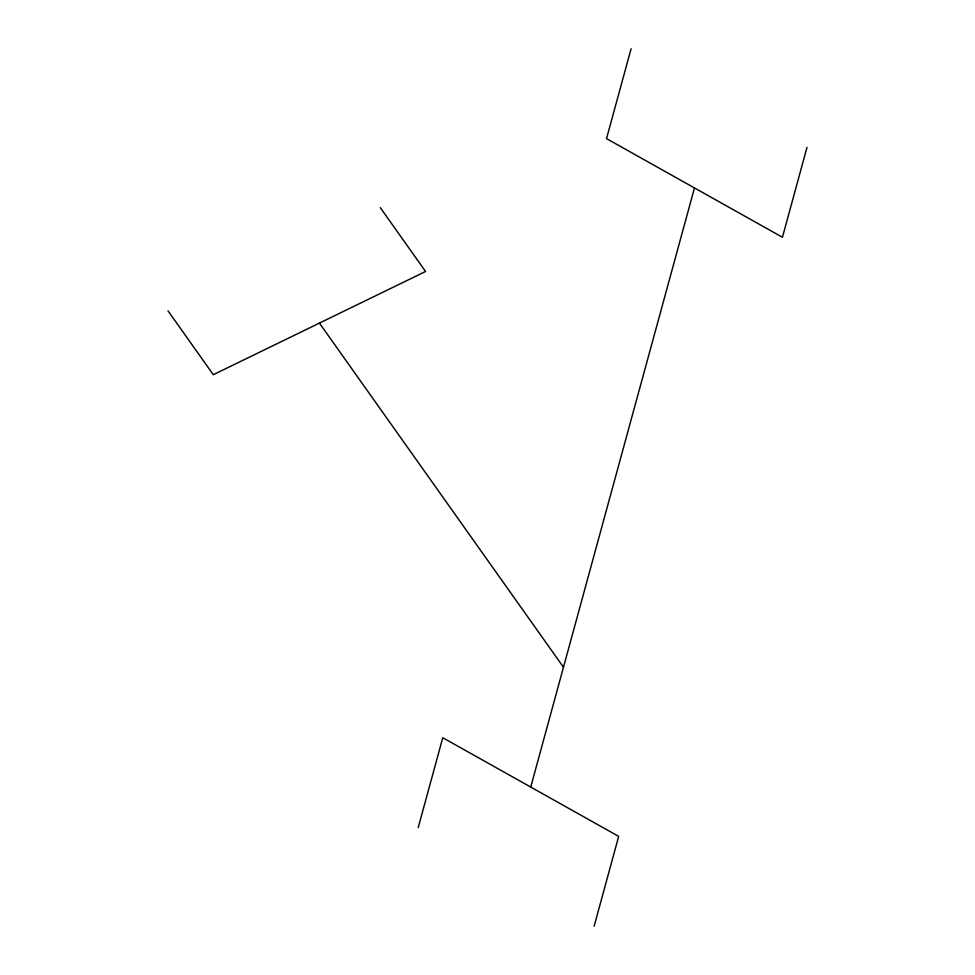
<?xml version="1.0" encoding="UTF-8"?>
<svg xmlns="http://www.w3.org/2000/svg" width="975" height="975" viewBox="0 0 975 975"><rect width="100%" height="100%" fill="white"/><g stroke="black" fill="none" stroke-linecap="round" stroke-linejoin="round"><path stroke-width="1.46" d="M418.214 827.604L442.772 737.734L618.686 836.379L594.116 926.25M631.093 48.75L606.523 138.621L782.438 237.266L806.995 147.396M530.729 787.057L694.48 187.943M380.274 207.626L425.563 271.489L213.293 374.705L168.005 310.842M319.422 323.091L563.477 667.241"/></g></svg>
